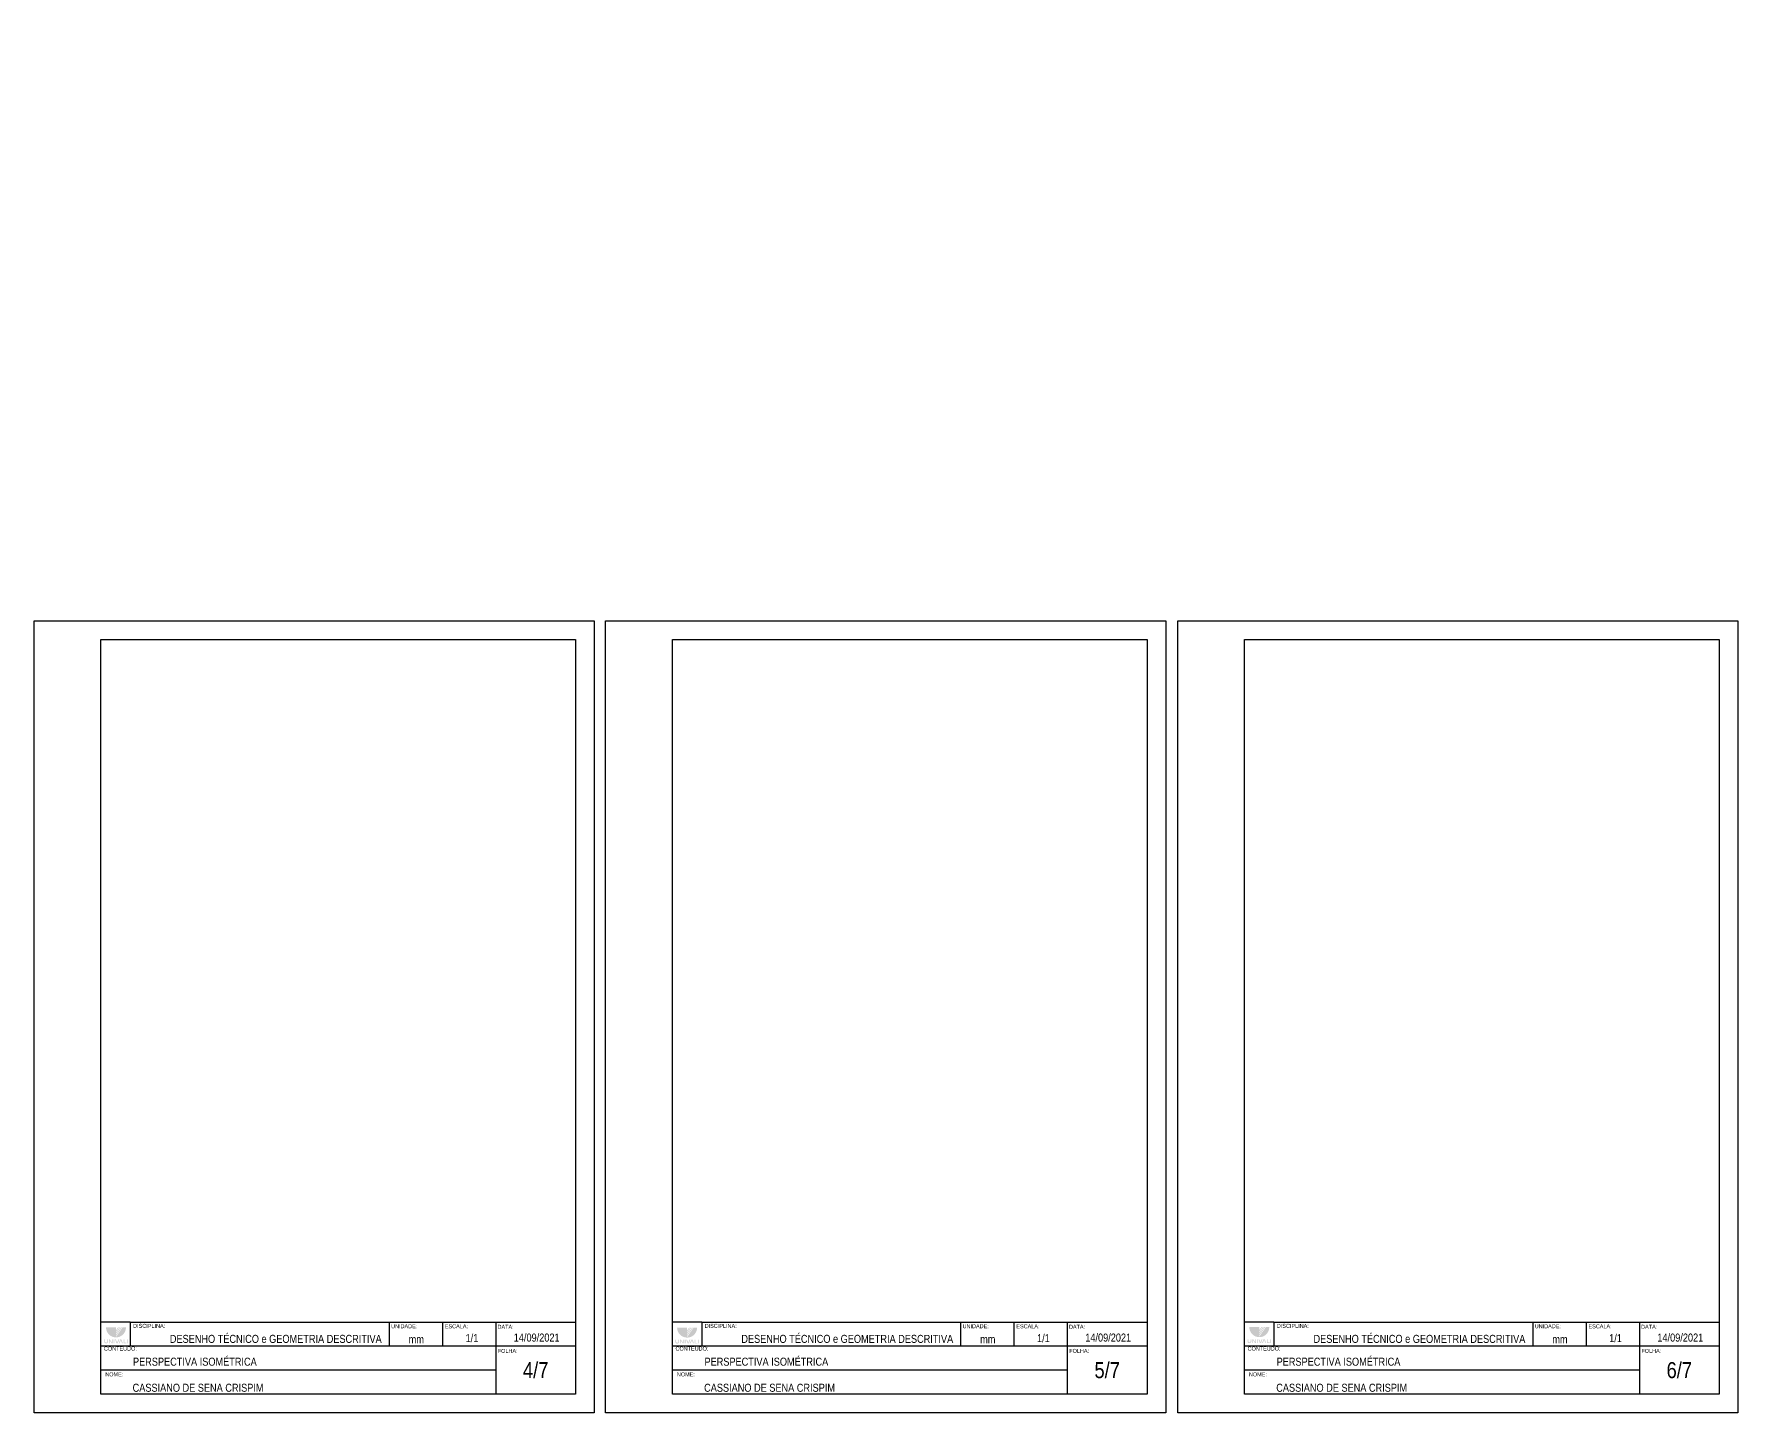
# Model space of a CAD drawing. Header units: millimetres. Extents: x 1548 to 4127, y 1955 to 3524.
# Drawn here: x 2406 to 3044, y 1955 to 2472 of the extents above; entities that cross this region are included whole.
import ezdxf

# ---------------------------------------------------------------- set-up
doc = ezdxf.new("R2010")
doc.units = ezdxf.units.MM
doc.header["$LTSCALE"] = 0.25
doc.layers.add('Prancha - Selo', color=7, linetype='Continuous', lineweight=30)
doc.styles.get("Standard").update_dxf_attribs({"font": 'arial.ttf'})

# ---------------------------------------------------------------- blocks, each defined once
blk = doc.blocks.new('A$C5FD40010')
at = {"layer": 'Prancha - Selo'}
h = blk.add_hatch(color=256, dxfattribs=at)
h.paths.add_polyline_path([(7.67, 4.2), (7.76, 4.36), (7.83, 4.53), (7.9, 4.7), (7.96, 4.87), (8.01, 5.05), (8.05, 5.24), (8.08, 5.42), (8.1, 5.61), (8.12, 5.8), (8.12, 6), (6.86, 6), (4.42, 2.46), (4.42, 2.81), (6.61, 6), (6.31, 6), (4.42, 3.27), (4.42, 3.62), (6.04, 6), (5.73, 6), (4.42, 4.08), (4.42, 4.43), (5.47, 6), (5.16, 6), (4.42, 4.91), (4.42, 6), (0.66, 6), (0.66, 5.8), (0.68, 5.61), (0.7, 5.42), (0.73, 5.24), (0.78, 5.05), (0.83, 4.87), (0.89, 4.7), (0.95, 4.53), (1.03, 4.36), (1.11, 4.2), (1.2, 4.04), (1.3, 3.89), (1.4, 3.74), (1.51, 3.6), (1.63, 3.47), (1.75, 3.33), (1.89, 3.21), (2.02, 3.09), (2.16, 2.98), (2.31, 2.88), (2.46, 2.78), (2.62, 2.69), (2.78, 2.61), (2.95, 2.53), (3.12, 2.46), (3.3, 2.41), (3.48, 2.36), (3.66, 2.31), (3.84, 2.28), (4.03, 2.26), (4.22, 2.24), (4.42, 2.24), (4.61, 2.24), (4.79, 2.26), (4.98, 2.28), (5.16, 2.31), (5.34, 2.36), (5.51, 2.41), (5.69, 2.46), (5.85, 2.53), (6.02, 2.61), (6.18, 2.69), (6.33, 2.78), (6.48, 2.88), (6.63, 2.98), (6.77, 3.09), (6.9, 3.21), (7.03, 3.33), (7.16, 3.47), (7.27, 3.6), (7.38, 3.74), (7.49, 3.89), (7.58, 4.04)])
h.paths.add_polyline_path([(8.78, 1.47), (8.51, 1.47), (8.51, 0.02), (8.78, 0.02)])
h.paths.add_polyline_path([(8.24, 0.24), (7.52, 0.24), (7.52, 1.47), (7.23, 1.47), (7.23, 0.02), (8.24, 0.02)])
h.paths.add_polyline_path([(6.4, 1.47), (6, 1.47), (5.43, 0.02), (5.72, 0.02), (6.2, 1.23), (6.68, 0.02), (6.97, 0.02)])
h.paths.add_polyline_path([(5.6, 1.47), (5.3, 1.47), (4.83, 0.26), (4.35, 1.47), (4.06, 1.47), (4.62, 0.02), (5.03, 0.02)])
h.paths.add_polyline_path([(3.81, 1.47), (3.54, 1.47), (3.54, 0.02), (3.81, 0.02)])
h.paths.add_polyline_path([(3.16, 1.47), (2.88, 1.47), (2.88, 0.35), (2.04, 1.47), (1.77, 1.47), (1.77, 0.02), (2.04, 0.02), (2.04, 1.08), (2.84, 0.02), (3.16, 0.02)])
h.paths.add_polyline_path([(1.11, 0.14), (1.14, 0.16), (1.16, 0.18), (1.19, 0.2), (1.21, 0.23), (1.23, 0.25), (1.25, 0.28), (1.27, 0.31), (1.29, 0.34), (1.31, 0.36), (1.32, 0.39), (1.33, 0.43), (1.35, 0.46), (1.36, 0.49), (1.37, 0.52), (1.37, 0.56), (1.38, 0.59), (1.39, 0.63), (1.39, 0.66), (1.39, 0.7), (1.39, 1.47), (1.11, 1.47), (1.11, 0.7), (1.11, 0.67), (1.1, 0.64), (1.1, 0.62), (1.09, 0.59), (1.09, 0.58), (1.08, 0.56), (1.07, 0.54), (1.06, 0.52), (1.05, 0.5), (1.04, 0.47), (1.02, 0.45), (1.01, 0.43), (1, 0.42), (0.98, 0.4), (0.97, 0.39), (0.95, 0.37), (0.92, 0.35), (0.9, 0.34), (0.87, 0.32), (0.85, 0.32), (0.83, 0.31), (0.81, 0.3), (0.79, 0.3), (0.77, 0.29), (0.75, 0.29), (0.72, 0.28), (0.69, 0.28), (0.66, 0.28), (0.63, 0.29), (0.61, 0.29), (0.59, 0.3), (0.57, 0.3), (0.55, 0.31), (0.54, 0.32), (0.52, 0.32), (0.5, 0.33), (0.48, 0.34), (0.47, 0.35), (0.44, 0.37), (0.42, 0.39), (0.41, 0.4), (0.39, 0.42), (0.37, 0.44), (0.36, 0.47), (0.35, 0.48), (0.33, 0.5), (0.32, 0.52), (0.32, 0.54), (0.31, 0.56), (0.3, 0.58), (0.3, 0.59), (0.29, 0.63), (0.29, 0.66), (0.28, 0.68), (0.28, 0.7), (0.28, 1.47), (0, 1.47), (0, 0.7), (0, 0.66), (0, 0.63), (0.01, 0.59), (0.01, 0.56), (0.02, 0.52), (0.03, 0.49), (0.04, 0.46), (0.05, 0.43), (0.07, 0.39), (0.08, 0.36), (0.1, 0.34), (0.12, 0.31), (0.14, 0.28), (0.16, 0.25), (0.18, 0.23), (0.2, 0.2), (0.23, 0.18), (0.25, 0.16), (0.28, 0.14), (0.31, 0.12), (0.33, 0.1), (0.36, 0.08), (0.39, 0.07), (0.43, 0.05), (0.46, 0.04), (0.49, 0.03), (0.52, 0.02), (0.55, 0.01), (0.59, 0.01), (0.62, 0), (0.66, 0), (0.69, 0), (0.73, 0), (0.76, 0), (0.8, 0.01), (0.83, 0.01), (0.86, 0.02), (0.9, 0.03), (0.93, 0.04), (0.96, 0.05), (0.99, 0.07), (1.02, 0.08), (1.05, 0.1), (1.08, 0.12)])

msp = doc.modelspace()

# ---------------------------------------------------------------- linework, layer by layer
for points in [[(2631.37, 2472.19)], [(2536.78, 2309.6)], [(2430.79, 2245.29), (2608.72, 2245.29), (2608.72, 1962.29), (2430.79, 1962.29)], [(2645.02, 2245.29), (2822.96, 2245.29), (2822.96, 1962.29), (2645.02, 1962.29)], [(2859.49, 2245.29), (3037.42, 2245.29), (3037.42, 1962.29), (2859.49, 1962.29)]]:
    msp.add_lwpolyline(points, close=True)
for points in [[(2405.72, 2252.29), (2405.72, 2252.29), (2615.72, 2252.29), (2615.72, 1955.29), (2405.72, 1955.29), (2405.72, 2252.29)], [(2619.96, 2252.29), (2619.96, 2252.29), (2829.96, 2252.29), (2829.96, 1955.29), (2619.96, 1955.29), (2619.96, 2252.29)], [(2834.42, 2252.29), (2834.42, 2252.29), (3044.42, 2252.29), (3044.42, 1955.29), (2834.42, 1955.29), (2834.42, 2252.29)], [(2441.79, 1989.29), (2430.79, 1989.29)], [(2441.79, 1989.29), (2538.79, 1989.29)], [(2441.79, 1989.29), (2441.79, 1980.29)], [(2538.79, 1989.29), (2558.79, 1989.29)], [(2538.79, 1989.29), (2538.79, 1980.29)], [(2558.79, 1989.29), (2578.79, 1989.29)], [(2558.79, 1989.29), (2558.79, 1980.29)], [(2578.79, 1989.29), (2608.79, 1989.29)], [(2578.79, 1989.29), (2578.79, 1980.29), (2578.79, 1971.29), (2578.79, 1962.29)], [(2656.02, 1989.29), (2645.02, 1989.29)], [(2656.02, 1989.29), (2753.02, 1989.29)], [(2656.02, 1989.29), (2656.02, 1980.29)], [(2753.02, 1989.29), (2773.02, 1989.29)], [(2753.02, 1989.29), (2753.02, 1980.29)], [(2773.02, 1989.29), (2793.02, 1989.29)], [(2773.02, 1989.29), (2773.02, 1980.29)], [(2793.02, 1989.29), (2823.02, 1989.29)], [(2793.02, 1989.29), (2793.02, 1980.29), (2793.02, 1971.29), (2793.02, 1962.29)], [(2870.49, 1989.29), (2859.49, 1989.29)], [(2870.49, 1989.29), (2967.49, 1989.29)], [(2870.49, 1989.29), (2870.49, 1980.29)], [(2967.49, 1989.29), (2987.49, 1989.29)], [(2967.49, 1989.29), (2967.49, 1980.29)], [(2987.49, 1989.29), (3007.49, 1989.29)], [(2987.49, 1989.29), (2987.49, 1980.29)], [(3007.49, 1989.29), (3037.49, 1989.29)], [(3007.49, 1989.29), (3007.49, 1980.29), (3007.49, 1971.29), (3007.49, 1962.29)], [(2608.72, 1980.29), (2430.79, 1980.29)], [(2822.96, 1980.29), (2645.02, 1980.29)], [(3037.42, 1980.29), (2859.49, 1980.29)], [(2578.79, 1971.29), (2430.79, 1971.29)], [(2793.02, 1971.29), (2645.02, 1971.29)], [(3007.49, 1971.29), (2859.49, 1971.29)]]:
    msp.add_lwpolyline(points)

# ---------------------------------------------------------------- block references
at = {"layer": 'Prancha - Selo'}
for p in [(2432.03, 1981.37), (2646.11, 1981.3), (2860.61, 1981.47)]:
    msp.add_blockref('A$C5FD40010', p, dxfattribs=at)

# ---------------------------------------------------------------- texts
for s, width, heights, insert, char_height, attachment_point in [('{\\fBahnschrift Light SemiCondensed|b0|i0|c0|p34;DISCIPLINA:}', 1.2187, [0], (2442.87, 1988.68), 1.5, 1), ('{\\fBahnschrift Light SemiCondensed|b0|i0|c0|p34;UNIDADE:}', 20, [0], (2539.55, 1988.54), 1.5, 1), ('{\\fBahnschrift Light SemiCondensed|b0|i0|c0|p34;ESCALA:}', 13.9846, [0], (2559.7, 1988.52), 1.5, 1), ('{\\fBahnschrift Light SemiCondensed|b0|i0|c0|p34;DATA:}', 26.7263, [0], (2579.43, 1988.34), 1.5, 1), ('{\\fBahnschrift Light SemiCondensed|b0|i0|c0|p34;DISCIPLINA:}', 1.2187, [0], (2657.1, 1988.68), 1.5, 1), ('{\\fBahnschrift Light SemiCondensed|b0|i0|c0|p34;UNIDADE:}', 20, [0], (2753.78, 1988.54), 1.5, 1), ('{\\fBahnschrift Light SemiCondensed|b0|i0|c0|p34;ESCALA:}', 13.9846, [0], (2773.94, 1988.52), 1.5, 1), ('{\\fBahnschrift Light SemiCondensed|b0|i0|c0|p34;DATA:}', 26.7263, [0], (2793.66, 1988.34), 1.5, 1), ('{\\fBahnschrift Light SemiCondensed|b0|i0|c0|p34;DISCIPLINA:}', 1.2187, [0], (2871.57, 1988.68), 1.5, 1), ('{\\fBahnschrift Light SemiCondensed|b0|i0|c0|p34;UNIDADE:}', 20, [0], (2968.25, 1988.54), 1.5, 1), ('{\\fBahnschrift Light SemiCondensed|b0|i0|c0|p34;ESCALA:}', 13.9846, [0], (2988.4, 1988.52), 1.5, 1), ('{\\fBahnschrift Light SemiCondensed|b0|i0|c0|p34;DATA:}', 26.7263, [0], (3008.13, 1988.34), 1.5, 1), ('{\\fBahnschrift Light SemiCondensed|b0|i0|c0|p34;CONTEÚDO:}', 9.1669, [0], (2431.92, 1980.16), 1.5, 1), ('\\pxr18.26228;{\\fBahnschrift Light SemiCondensed|b0|i0|c0|p34;DESENHO TÉCNICO e GEOMETRIA DESCRITIVA}', 141.4716, [2.131628207280301e-14], (2590.82, 1981.51), 3, 9), ('{\\fBahnschrift Light SemiCondensed|b0|i0|c0|p34;mm}', 14.1588, [0], (2546.13, 1984.4), 3, 1), ('{\\fBahnschrift Light SemiCondensed|b0|i0|c0|p34;1/1}', 13.2383, [0], (2567.46, 1984.83), 3, 1), ('{\\fBahnschrift Light SemiCondensed|b0|i0|c0|p34;14/09/2021}', 26.3927, [0], (2585.52, 1985.04), 3, 1), ('{\\fBahnschrift Light SemiCondensed|b0|i0|c0|p34;CONTEÚDO:}', 9.1669, [0], (2646.16, 1980.16), 1.5, 1), ('\\pxr18.26228;{\\fBahnschrift Light SemiCondensed|b0|i0|c0|p34;DESENHO TÉCNICO e GEOMETRIA DESCRITIVA}', 141.4716, [2.131628207280301e-14], (2805.05, 1981.51), 3, 9), ('{\\fBahnschrift Light SemiCondensed|b0|i0|c0|p34;mm}', 14.1588, [0], (2760.37, 1984.4), 3, 1), ('{\\fBahnschrift Light SemiCondensed|b0|i0|c0|p34;1/1}', 13.2383, [0], (2781.69, 1984.83), 3, 1), ('{\\fBahnschrift Light SemiCondensed|b0|i0|c0|p34;14/09/2021}', 26.3927, [0], (2799.76, 1985.04), 3, 1), ('{\\fBahnschrift Light SemiCondensed|b0|i0|c0|p34;CONTEÚDO:}', 9.1669, [0], (2860.62, 1980.16), 1.5, 1), ('\\pxr18.26228;{\\fBahnschrift Light SemiCondensed|b0|i0|c0|p34;DESENHO TÉCNICO e GEOMETRIA DESCRITIVA}', 141.4716, [2.131628207280301e-14], (3019.52, 1981.51), 3, 9), ('{\\fBahnschrift Light SemiCondensed|b0|i0|c0|p34;mm}', 14.1588, [0], (2974.83, 1984.4), 3, 1), ('{\\fBahnschrift Light SemiCondensed|b0|i0|c0|p34;1/1}', 13.2383, [0], (2996.16, 1984.83), 3, 1), ('{\\fBahnschrift Light SemiCondensed|b0|i0|c0|p34;14/09/2021}', 26.3927, [0], (3014.22, 1985.04), 3, 1), ('\\pxl4,t43;{\\fBahnschrift Light SemiCondensed|b0|i0|c0|p34;PERSPECTIVA ISOMÉTRICA}', 148, [0], (2430.79, 1976), 3, 1), ('{\\fBahnschrift Light SemiCondensed|b0|i0|c0|p34;FOLHA:}', 29.9304, [0], (2579.55, 1979.3), 1.5, 1), ('{\\fBahnschrift Light SemiCondensed|b0|i0|c0|p34;4/7}', 29.9304, [0], (2593.75, 1971.29), 6, 5), ('\\pxl4,t43;{\\fBahnschrift Light SemiCondensed|b0|i0|c0|p34;PERSPECTIVA ISOMÉTRICA}', 148, [0], (2645.02, 1976), 3, 1), ('{\\fBahnschrift Light SemiCondensed|b0|i0|c0|p34;FOLHA:}', 29.9304, [0], (2793.78, 1979.3), 1.5, 1), ('{\\fBahnschrift Light SemiCondensed|b0|i0|c0|p34;5/7}', 29.9304, [0], (2807.99, 1971.29), 6, 5), ('\\pxl4,t43;{\\fBahnschrift Light SemiCondensed|b0|i0|c0|p34;PERSPECTIVA ISOMÉTRICA}', 148, [0], (2859.49, 1976), 3, 1), ('{\\fBahnschrift Light SemiCondensed|b0|i0|c0|p34;FOLHA:}', 29.9304, [0], (3008.25, 1979.3), 1.5, 1), ('{\\fBahnschrift Light SemiCondensed|b0|i0|c0|p34;6/7}', 29.9304, [0], (3022.45, 1971.29), 6, 5), ('\\pxi1,t1;{\\fBahnschrift Light SemiCondensed|b0|i0|c0|p34;NOME:}', 148, [0], (2430.92, 1970.51), 1.5, 1), ('\\pxi1,t1;{\\fBahnschrift Light SemiCondensed|b0|i0|c0|p34;NOME:}', 148, [0], (2645.16, 1970.51), 1.5, 1), ('\\pxi1,t1;{\\fBahnschrift Light SemiCondensed|b0|i0|c0|p34;NOME:}', 148, [0], (2859.62, 1970.51), 1.5, 1), ('\\pxi4;{\\fBahnschrift Light SemiCondensed|b0|i0|c0|p34;CASSIANO DE SENA CRISPIM}', 148, [0], (2430.66, 1966.23), 3, 1), ('\\pxi4;{\\fBahnschrift Light SemiCondensed|b0|i0|c0|p34;CASSIANO DE SENA CRISPIM}', 148, [0], (2644.89, 1966.23), 3, 1), ('\\pxi4;{\\fBahnschrift Light SemiCondensed|b0|i0|c0|p34;CASSIANO DE SENA CRISPIM}', 148, [0], (2859.36, 1966.23), 3, 1)]:
    msp.add_mtext_dynamic_manual_height_columns(s, width=width, gutter_width=12.5, heights=heights, dxfattribs=dict(insert=insert, char_height=char_height, attachment_point=attachment_point))

doc.saveas('drawing.dxf')
